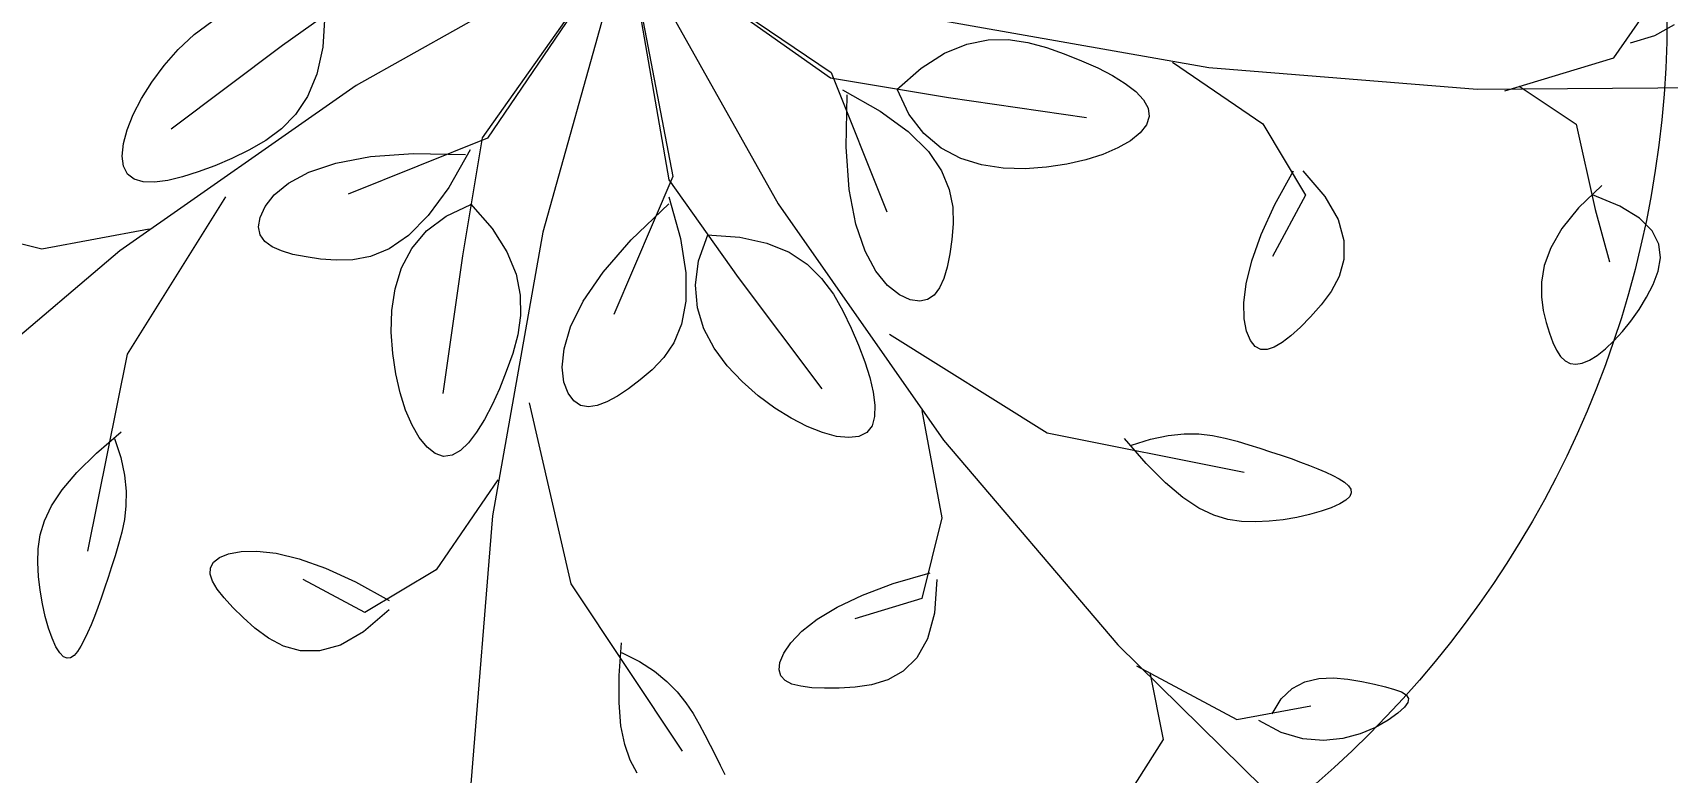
# Model space of a CAD drawing. Header units: centimetres. Extents: x -26724 to 60145, y -23645 to 6771.
# Drawn here: x -19243.65 to -19194.91, y 5664.13 to 5686.2 of the extents above; entities that cross this region are included whole.
import ezdxf

# ---------------------------------------------------------------- set-up
doc = ezdxf.new("R2010")
doc.units = ezdxf.units.CM
doc.linetypes.add('AUSGEZOGEN', pattern=[0])
doc.linetypes.add('PUNKT2_S9', pattern=[0.35, 0.15, -0.1, 0, -0.1])
for name, color, linetype, lineweight in [('4.KOTE', 88, 'Continuous', 15), ('Moebel', 252, 'PUNKT2_S9', 13), ('namjestaj', 150, 'Continuous', 5)]:
    doc.layers.add(name, color=color, linetype=linetype, lineweight=lineweight)
doc.styles.get("Standard").update_dxf_attribs({"font": 'calibri.ttf'})
doc.dimstyles.new('ja 1 50', dxfattribs={"dimtxt": 10, "dimasz": 5, "dimexe": 5, "dimexo": 5, "dimgap": 1, "dimtad": 1, "dimdec": 0, "dimtxsty": 'Standard', "dimblk": 'ARCHTICK', "dimcen": 2.5, "dimclrd": 256, "dimclrt": 7, "dimadec": 0, "dimazin": 0, "dimtfac": 1, "dimtdec": 0, "dimtix": 1, "dimtmove": 1, "dimatfit": 3, "dimldrblk": 'ARCHTICK', "dimfxl": 10, "dimfxlon": 1, "dimlwd": 0, "dimlwe": 9, "dimarcsym": 0})

# ---------------------------------------------------------------- blocks, each defined once
blk = doc.blocks.new('ggggt')
at = {"layer": 'Moebel', "color": 91, "linetype": 'AUSGEZOGEN', "lineweight": 18, "transparency": 33554687}
for p, q in [((1567, 1992.575, 13.5), (1558.945, 1988.047, 13.5)), ((1567, 1992.575, 13.5), (1562.7, 1986.49, 13.5)), ((1567, 1992.575, 13.5), (1562.861, 1986.473, 13.5)), ((1567, 1992.575, 13.5), (1564.507, 1983.677, 13.5)), ((1567, 1992.575, 13.5), (1568.262, 1985.231, 13.5)), ((1567, 1992.575, 13.5), (1573.085, 1988.274, 13.5)), ((1567, 1992.575, 13.5), (1568.387, 1985.333, 13.5)), ((1567, 1992.575, 13.5), (1573.102, 1988.435, 13.5)), ((1567, 1992.575, 13.5), (1571.528, 1984.52, 13.5)), ((1559.657, 1991.313, 13.5), (1556.75, 1989.237, 13.5)), ((1596.445, 1988.875, 13.5), (1597.716, 1990.713, 13.5)), ((1554.112, 1989.573, 13.5), (1554.637, 1989.96, 13.5)), ((1558.015, 1990.162, 13.5), (1557.953, 1989.19, 13.5)), ((1575.898, 1990.081, 13.5), (1584.368, 1988.582, 13.5)), ((1553.638, 1989.126, 13.5), (1554.112, 1989.573, 13.5)), ((1577.151, 1989.286, 13.5), (1577.784, 1989.412, 13.5)), ((1577.784, 1989.412, 13.5), (1578.388, 1989.42, 13.5)), ((1578.388, 1989.42, 13.5), (1578.967, 1989.335, 13.5)), ((1597.653, 1989.53, 13.5), (1596.929, 1989.31, 13.5)), ((1598.245, 1989.855, 13.5), (1597.653, 1989.53, 13.5)), ((1553.218, 1988.645, 13.5), (1553.638, 1989.126, 13.5)), ((1556.75, 1989.237, 13.5), (1553.427, 1986.747, 13.5)), ((1557.953, 1989.19, 13.5), (1557.775, 1988.384, 13.5)), ((1575.791, 1988.57, 13.5), (1576.487, 1989.014, 13.5)), ((1576.487, 1989.014, 13.5), (1577.151, 1989.286, 13.5)), ((1578.967, 1989.335, 13.5), (1579.523, 1989.185, 13.5)), ((1579.523, 1989.185, 13.5), (1580.057, 1988.995, 13.5)), ((1580.057, 1988.995, 13.5), (1580.571, 1988.789, 13.5)), ((1552.853, 1988.152, 13.5), (1553.218, 1988.645, 13.5)), ((1573.102, 1988.435, 13.5), (1574.768, 1984.278, 13.5)), ((1575.06, 1987.927, 13.5), (1575.791, 1988.57, 13.5)), ((1580.571, 1988.789, 13.5), (1581.053, 1988.572, 13.5)), ((1581.053, 1988.572, 13.5), (1581.491, 1988.345, 13.5)), ((1583.288, 1988.745, 13.5), (1585.977, 1986.903, 13.5)), ((1584.368, 1988.582, 13.5), (1592.364, 1987.935, 13.5)), ((1593.192, 1987.887, 13.5), (1596.445, 1988.875, 13.5)), ((1558.945, 1988.047, 13.5), (1551.896, 1983.117, 13.5)), ((1552.546, 1987.66, 13.5), (1552.853, 1988.152, 13.5)), ((1557.775, 1988.384, 13.5), (1557.498, 1987.723, 13.5)), ((1573.085, 1988.274, 13.5), (1576.609, 1987.686, 13.5)), ((1581.491, 1988.345, 13.5), (1581.873, 1988.111, 13.5)), ((1581.873, 1988.111, 13.5), (1582.187, 1987.87, 13.5)), ((1592.364, 1987.935, 13.5), (1599.839, 1988, 13.5)), ((1593.616, 1988.028, 13.5), (1595.315, 1986.895, 13.5)), ((1552.3, 1987.182, 13.5), (1552.546, 1987.66, 13.5)), ((1557.498, 1987.723, 13.5), (1557.14, 1987.186, 13.5)), ((1573.445, 1987.916, 13.5), (1574.566, 1987.285, 13.5)), ((1573.554, 1986.222, 13.5), (1573.587, 1987.774, 13.5)), ((1575.423, 1987.198, 13.5), (1575.075, 1987.942, 13.5)), ((1576.609, 1987.686, 13.5), (1580.719, 1987.098, 13.5)), ((1582.187, 1987.87, 13.5), (1582.419, 1987.625, 13.5)), ((1582.419, 1987.625, 13.5), (1582.557, 1987.376, 13.5)), ((1552.119, 1986.729, 13.5), (1552.3, 1987.182, 13.5)), ((1557.14, 1987.186, 13.5), (1556.717, 1986.753, 13.5)), ((1574.566, 1987.285, 13.5), (1575.407, 1986.671, 13.5)), ((1575.867, 1986.616, 13.5), (1575.423, 1987.198, 13.5)), ((1582.59, 1987.126, 13.5), (1582.507, 1986.877, 13.5)), ((1582.557, 1987.376, 13.5), (1582.59, 1987.126, 13.5)), ((1552.008, 1986.313, 13.5), (1552.119, 1986.729, 13.5)), ((1556.717, 1986.753, 13.5), (1556.248, 1986.403, 13.5)), ((1562.7, 1986.49, 13.5), (1562.112, 1982.966, 13.5)), ((1575.407, 1986.671, 13.5), (1576.005, 1986.075, 13.5)), ((1576.388, 1986.181, 13.5), (1575.867, 1986.616, 13.5)), ((1582.317, 1986.633, 13.5), (1582.03, 1986.401, 13.5)), ((1582.507, 1986.877, 13.5), (1582.317, 1986.633, 13.5)), ((1585.977, 1986.903, 13.5), (1587.252, 1984.78, 13.5)), ((1595.315, 1986.895, 13.5), (1595.883, 1984.348, 13.5)), ((1551.969, 1985.945, 13.5), (1552.008, 1986.313, 13.5)), ((1555.749, 1986.117, 13.5), (1555.237, 1985.873, 13.5)), ((1556.248, 1986.403, 13.5), (1555.749, 1986.117, 13.5)), ((1562.861, 1986.473, 13.5), (1558.704, 1984.808, 13.5)), ((1559.369, 1985.927, 13.5), (1560.647, 1986.021, 13.5)), ((1560.647, 1986.021, 13.5), (1562.2, 1985.988, 13.5)), ((1562.342, 1986.13, 13.5), (1561.711, 1985.009, 13.5)), ((1573.648, 1984.943, 13.5), (1573.554, 1986.222, 13.5)), ((1576.005, 1986.075, 13.5), (1576.4, 1985.499, 13.5)), ((1576.969, 1985.875, 13.5), (1576.388, 1986.181, 13.5)), ((1581.209, 1985.993, 13.5), (1580.697, 1985.829, 13.5)), ((1581.657, 1986.186, 13.5), (1581.209, 1985.993, 13.5)), ((1582.03, 1986.401, 13.5), (1581.657, 1986.186, 13.5)), ((1552.007, 1985.639, 13.5), (1551.969, 1985.945, 13.5)), ((1552.125, 1985.404, 13.5), (1552.007, 1985.639, 13.5)), ((1554.728, 1985.656, 13.5), (1554.234, 1985.468, 13.5)), ((1555.237, 1985.873, 13.5), (1554.728, 1985.656, 13.5)), ((1557.535, 1985.458, 13.5), (1558.34, 1985.731, 13.5)), ((1558.34, 1985.731, 13.5), (1559.369, 1985.927, 13.5)), ((1577.591, 1985.681, 13.5), (1576.969, 1985.875, 13.5)), ((1578.237, 1985.583, 13.5), (1577.591, 1985.681, 13.5)), ((1578.887, 1985.564, 13.5), (1578.237, 1985.583, 13.5)), ((1579.524, 1985.608, 13.5), (1578.887, 1985.564, 13.5)), ((1580.132, 1985.698, 13.5), (1579.524, 1985.608, 13.5)), ((1580.697, 1985.829, 13.5), (1580.132, 1985.698, 13.5)), ((1552.324, 1985.25, 13.5), (1552.125, 1985.404, 13.5)), ((1552.598, 1985.172, 13.5), (1552.324, 1985.25, 13.5)), ((1552.936, 1985.163, 13.5), (1552.598, 1985.172, 13.5)), ((1553.327, 1985.214, 13.5), (1552.936, 1985.163, 13.5)), ((1553.763, 1985.319, 13.5), (1553.327, 1985.214, 13.5)), ((1554.234, 1985.468, 13.5), (1553.763, 1985.319, 13.5)), ((1556.504, 1984.785, 13.5), (1556.932, 1985.135, 13.5)), ((1556.932, 1985.135, 13.5), (1557.535, 1985.458, 13.5)), ((1568.387, 1985.333, 13.5), (1566.626, 1981.216, 13.5)), ((1568.262, 1985.231, 13.5), (1570.338, 1982.324, 13.5)), ((1576.4, 1985.499, 13.5), (1576.629, 1984.947, 13.5)), ((1586.331, 1984.495, 13.5), (1586.887, 1985.499, 13.5)), ((1587.17, 1985.499, 13.5), (1587.824, 1984.738, 13.5)), ((1596.083, 1985.067, 13.5), (1595.393, 1984.401, 13.5)), ((1555.053, 1984.728, 13.5), (1552.112, 1980.03, 13.5)), ((1556.228, 1984.435, 13.5), (1556.504, 1984.785, 13.5)), ((1561.711, 1985.009, 13.5), (1561.096, 1984.168, 13.5)), ((1568.263, 1984.723, 13.5), (1568.61, 1983.485, 13.5)), ((1573.844, 1983.914, 13.5), (1573.648, 1984.943, 13.5)), ((1576.629, 1984.947, 13.5), (1576.731, 1984.421, 13.5)), ((1587.252, 1984.78, 13.5), (1586.264, 1982.942, 13.5)), ((1587.824, 1984.738, 13.5), (1588.219, 1984.047, 13.5)), ((1596.625, 1984.45, 13.5), (1595.801, 1984.784, 13.5)), ((1556.036, 1983.828, 13.5), (1556.08, 1984.109, 13.5)), ((1556.08, 1984.109, 13.5), (1556.228, 1984.435, 13.5)), ((1561.096, 1984.168, 13.5), (1560.5, 1983.57, 13.5)), ((1561.042, 1983.708, 13.5), (1561.624, 1984.152, 13.5)), ((1561.624, 1984.152, 13.5), (1562.368, 1984.5, 13.5)), ((1562.353, 1984.515, 13.5), (1562.996, 1983.784, 13.5)), ((1567.142, 1983.448, 13.5), (1568.263, 1984.523, 13.5)), ((1571.528, 1984.52, 13.5), (1576.458, 1977.47, 13.5)), ((1576.731, 1984.421, 13.5), (1576.742, 1983.924, 13.5)), ((1585.924, 1983.601, 13.5), (1586.331, 1984.495, 13.5)), ((1588.219, 1984.047, 13.5), (1588.396, 1983.422, 13.5)), ((1595.393, 1984.401, 13.5), (1594.895, 1983.78, 13.5)), ((1595.883, 1984.348, 13.5), (1596.308, 1982.791, 13.5)), ((1597.209, 1984.089, 13.5), (1596.625, 1984.45, 13.5)), ((1597.584, 1983.708, 13.5), (1597.209, 1984.089, 13.5)), ((1549.572, 1983.166, 13.5), (1547.169, 1983.766, 13.5)), ((1552.775, 1983.766, 13.5), (1549.572, 1983.166, 13.5)), ((1556.087, 1983.592, 13.5), (1556.036, 1983.828, 13.5)), ((1556.224, 1983.397, 13.5), (1556.087, 1983.592, 13.5)), ((1560.5, 1983.57, 13.5), (1559.925, 1983.175, 13.5)), ((1560.606, 1983.187, 13.5), (1561.042, 1983.708, 13.5)), ((1562.996, 1983.784, 13.5), (1563.44, 1983.088, 13.5)), ((1564.507, 1983.677, 13.5), (1563.007, 1975.207, 13.5)), ((1569.154, 1982.817, 13.5), (1569.434, 1983.59, 13.5)), ((1569.413, 1983.59, 13.5), (1570.385, 1983.527, 13.5)), ((1574.117, 1983.109, 13.5), (1573.844, 1983.914, 13.5)), ((1576.742, 1983.924, 13.5), (1576.703, 1983.456, 13.5)), ((1585.647, 1982.815, 13.5), (1585.924, 1983.601, 13.5)), ((1594.895, 1983.78, 13.5), (1594.561, 1983.205, 13.5)), ((1597.781, 1983.313, 13.5), (1597.584, 1983.708, 13.5)), ((1551.896, 1983.117, 13.5), (1545.785, 1977.92, 13.5)), ((1556.437, 1983.238, 13.5), (1556.224, 1983.397, 13.5)), ((1556.718, 1983.111, 13.5), (1556.437, 1983.238, 13.5)), ((1557.058, 1983.01, 13.5), (1556.718, 1983.111, 13.5)), ((1559.925, 1983.175, 13.5), (1559.373, 1982.946, 13.5)), ((1560.3, 1982.606, 13.5), (1560.606, 1983.187, 13.5)), ((1563.44, 1983.088, 13.5), (1563.712, 1982.424, 13.5)), ((1566.305, 1982.478, 13.5), (1567.142, 1983.448, 13.5)), ((1568.61, 1983.485, 13.5), (1568.77, 1982.456, 13.5)), ((1570.385, 1983.527, 13.5), (1571.191, 1983.349, 13.5)), ((1571.191, 1983.349, 13.5), (1571.852, 1983.072, 13.5)), ((1571.852, 1983.072, 13.5), (1572.389, 1982.714, 13.5)), ((1574.44, 1982.506, 13.5), (1574.117, 1983.109, 13.5)), ((1576.703, 1983.456, 13.5), (1576.643, 1983.024, 13.5)), ((1588.396, 1983.422, 13.5), (1588.394, 1982.858, 13.5)), ((1594.561, 1983.205, 13.5), (1594.366, 1982.674, 13.5)), ((1597.832, 1982.912, 13.5), (1597.781, 1983.313, 13.5)), ((1557.449, 1982.932, 13.5), (1557.058, 1983.01, 13.5)), ((1557.882, 1982.872, 13.5), (1557.449, 1982.932, 13.5)), ((1558.349, 1982.833, 13.5), (1557.882, 1982.872, 13.5)), ((1558.847, 1982.844, 13.5), (1558.349, 1982.833, 13.5)), ((1559.373, 1982.946, 13.5), (1558.847, 1982.844, 13.5)), ((1560.107, 1981.984, 13.5), (1560.3, 1982.606, 13.5)), ((1562.112, 1982.966, 13.5), (1561.524, 1978.856, 13.5)), ((1569.057, 1982.092, 13.5), (1569.154, 1982.817, 13.5)), ((1572.389, 1982.714, 13.5), (1572.822, 1982.292, 13.5)), ((1576.565, 1982.633, 13.5), (1576.464, 1982.292, 13.5)), ((1576.643, 1983.024, 13.5), (1576.565, 1982.633, 13.5)), ((1585.483, 1982.136, 13.5), (1585.647, 1982.815, 13.5)), ((1588.394, 1982.858, 13.5), (1588.253, 1982.353, 13.5)), ((1594.366, 1982.674, 13.5), (1594.281, 1982.186, 13.5)), ((1597.767, 1982.509, 13.5), (1597.832, 1982.912, 13.5)), ((1563.712, 1982.424, 13.5), (1563.838, 1981.791, 13.5)), ((1565.715, 1981.611, 13.5), (1566.305, 1982.478, 13.5)), ((1568.77, 1982.456, 13.5), (1568.772, 1981.611, 13.5)), ((1570.338, 1982.324, 13.5), (1572.828, 1979.001, 13.5)), ((1572.822, 1982.292, 13.5), (1573.172, 1981.822, 13.5)), ((1574.79, 1982.078, 13.5), (1574.44, 1982.506, 13.5)), ((1576.464, 1982.292, 13.5), (1576.337, 1982.011, 13.5)), ((1585.414, 1981.561, 13.5), (1585.483, 1982.136, 13.5)), ((1588.253, 1982.353, 13.5), (1588.014, 1981.902, 13.5)), ((1594.281, 1982.186, 13.5), (1594.281, 1981.741, 13.5)), ((1597.418, 1981.729, 13.5), (1597.619, 1982.113, 13.5)), ((1597.619, 1982.113, 13.5), (1597.767, 1982.509, 13.5)), ((1560.009, 1981.338, 13.5), (1560.107, 1981.984, 13.5)), ((1563.838, 1981.791, 13.5), (1563.846, 1981.187, 13.5)), ((1565.339, 1980.85, 13.5), (1565.715, 1981.611, 13.5)), ((1568.772, 1981.611, 13.5), (1568.644, 1980.925, 13.5)), ((1569.117, 1981.415, 13.5), (1569.057, 1982.092, 13.5)), ((1573.172, 1981.822, 13.5), (1573.458, 1981.323, 13.5)), ((1575.14, 1981.802, 13.5), (1574.79, 1982.078, 13.5)), ((1575.466, 1981.654, 13.5), (1575.14, 1981.802, 13.5)), ((1575.747, 1981.611, 13.5), (1575.466, 1981.654, 13.5)), ((1575.983, 1981.662, 13.5), (1575.747, 1981.611, 13.5)), ((1576.178, 1981.798, 13.5), (1575.983, 1981.662, 13.5)), ((1576.337, 1982.011, 13.5), (1576.178, 1981.798, 13.5)), ((1588.014, 1981.902, 13.5), (1587.715, 1981.502, 13.5)), ((1594.281, 1981.741, 13.5), (1594.338, 1981.338, 13.5)), ((1597.193, 1981.364, 13.5), (1597.418, 1981.729, 13.5)), ((1559.99, 1980.688, 13.5), (1560.009, 1981.338, 13.5)), ((1563.846, 1981.187, 13.5), (1563.761, 1980.608, 13.5)), ((1569.312, 1980.788, 13.5), (1569.117, 1981.415, 13.5)), ((1573.458, 1981.323, 13.5), (1573.702, 1980.811, 13.5)), ((1585.424, 1981.089, 13.5), (1585.414, 1981.561, 13.5)), ((1587.398, 1981.148, 13.5), (1587.095, 1980.84, 13.5)), ((1587.715, 1981.502, 13.5), (1587.398, 1981.148, 13.5)), ((1594.338, 1981.338, 13.5), (1594.425, 1980.977, 13.5)), ((1596.951, 1981.022, 13.5), (1597.193, 1981.364, 13.5)), ((1560.034, 1980.051, 13.5), (1559.99, 1980.688, 13.5)), ((1565.142, 1980.194, 13.5), (1565.339, 1980.85, 13.5)), ((1568.644, 1980.925, 13.5), (1568.416, 1980.373, 13.5)), ((1569.615, 1980.211, 13.5), (1569.312, 1980.788, 13.5)), ((1573.702, 1980.811, 13.5), (1573.919, 1980.302, 13.5)), ((1585.494, 1980.716, 13.5), (1585.424, 1981.089, 13.5)), ((1585.606, 1980.443, 13.5), (1585.494, 1980.716, 13.5)), ((1587.095, 1980.84, 13.5), (1586.813, 1980.581, 13.5)), ((1594.425, 1980.977, 13.5), (1594.52, 1980.658, 13.5)), ((1594.52, 1980.658, 13.5), (1594.621, 1980.381, 13.5)), ((1596.445, 1980.432, 13.5), (1596.7, 1980.71, 13.5)), ((1596.7, 1980.71, 13.5), (1596.951, 1981.022, 13.5)), ((1563.761, 1980.608, 13.5), (1563.611, 1980.052, 13.5)), ((1565.086, 1979.644, 13.5), (1565.142, 1980.194, 13.5)), ((1568.416, 1980.373, 13.5), (1568.115, 1979.929, 13.5)), ((1570.002, 1979.686, 13.5), (1569.615, 1980.211, 13.5)), ((1573.919, 1980.302, 13.5), (1574.107, 1979.808, 13.5)), ((1574.847, 1980.627, 13.5), (1579.545, 1977.686, 13.5)), ((1585.747, 1980.264, 13.5), (1585.606, 1980.443, 13.5)), ((1585.913, 1980.175, 13.5), (1585.747, 1980.264, 13.5)), ((1586.103, 1980.169, 13.5), (1585.913, 1980.175, 13.5)), ((1586.317, 1980.239, 13.5), (1586.103, 1980.169, 13.5)), ((1586.554, 1980.378, 13.5), (1586.317, 1980.239, 13.5)), ((1586.813, 1980.581, 13.5), (1586.554, 1980.378, 13.5)), ((1594.621, 1980.381, 13.5), (1594.731, 1980.15, 13.5)), ((1594.731, 1980.15, 13.5), (1594.851, 1979.967, 13.5)), ((1595.946, 1979.998, 13.5), (1596.192, 1980.193, 13.5)), ((1596.192, 1980.193, 13.5), (1596.445, 1980.432, 13.5)), ((1552.112, 1980.03, 13.5), (1550.936, 1974.158, 13.5)), ((1560.124, 1979.443, 13.5), (1560.034, 1980.051, 13.5)), ((1563.611, 1980.052, 13.5), (1563.421, 1979.518, 13.5)), ((1568.115, 1979.929, 13.5), (1567.772, 1979.569, 13.5)), ((1570.449, 1979.213, 13.5), (1570.002, 1979.686, 13.5)), ((1574.107, 1979.808, 13.5), (1574.256, 1979.338, 13.5)), ((1594.851, 1979.967, 13.5), (1594.986, 1979.835, 13.5)), ((1594.986, 1979.835, 13.5), (1595.137, 1979.755, 13.5)), ((1595.137, 1979.755, 13.5), (1595.307, 1979.73, 13.5)), ((1595.307, 1979.73, 13.5), (1595.498, 1979.762, 13.5)), ((1595.498, 1979.762, 13.5), (1595.713, 1979.853, 13.5)), ((1595.713, 1979.853, 13.5), (1595.946, 1979.998, 13.5)), ((1560.254, 1978.878, 13.5), (1560.124, 1979.443, 13.5)), ((1563.421, 1979.518, 13.5), (1563.215, 1979.004, 13.5)), ((1565.139, 1979.202, 13.5), (1565.086, 1979.644, 13.5)), ((1565.265, 1978.866, 13.5), (1565.139, 1979.202, 13.5)), ((1567.413, 1979.267, 13.5), (1567.065, 1979.003, 13.5)), ((1567.772, 1979.569, 13.5), (1567.413, 1979.267, 13.5)), ((1570.93, 1978.793, 13.5), (1570.449, 1979.213, 13.5)), ((1574.256, 1979.338, 13.5), (1574.361, 1978.902, 13.5)), ((1560.419, 1978.366, 13.5), (1560.254, 1978.878, 13.5)), ((1563.215, 1979.004, 13.5), (1562.998, 1978.522, 13.5)), ((1565.433, 1978.637, 13.5), (1565.265, 1978.866, 13.5)), ((1566.733, 1978.782, 13.5), (1566.422, 1978.612, 13.5)), ((1567.065, 1979.003, 13.5), (1566.733, 1978.782, 13.5)), ((1571.423, 1978.427, 13.5), (1570.93, 1978.793, 13.5)), ((1574.361, 1978.902, 13.5), (1574.412, 1978.51, 13.5)), ((1560.611, 1977.918, 13.5), (1560.419, 1978.366, 13.5)), ((1562.998, 1978.522, 13.5), (1562.771, 1978.084, 13.5)), ((1564.101, 1978.578, 13.5), (1565.343, 1973.177, 13.5)), ((1565.635, 1978.506, 13.5), (1565.433, 1978.637, 13.5)), ((1565.87, 1978.465, 13.5), (1565.635, 1978.506, 13.5)), ((1566.133, 1978.503, 13.5), (1565.87, 1978.465, 13.5)), ((1566.422, 1978.612, 13.5), (1566.133, 1978.503, 13.5)), ((1571.915, 1978.12, 13.5), (1571.423, 1978.427, 13.5)), ((1574.412, 1978.51, 13.5), (1574.403, 1978.172, 13.5)), ((1575.809, 1978.35, 13.5), (1576.409, 1975.146, 13.5)), ((1551.2, 1977.079, 13.5), (1551.94, 1977.718, 13.5)), ((1560.827, 1977.545, 13.5), (1560.611, 1977.918, 13.5)), ((1562.771, 1978.084, 13.5), (1562.537, 1977.702, 13.5)), ((1572.393, 1977.874, 13.5), (1571.915, 1978.12, 13.5)), ((1572.846, 1977.693, 13.5), (1572.393, 1977.874, 13.5)), ((1574.325, 1977.899, 13.5), (1574.171, 1977.699, 13.5)), ((1574.403, 1978.172, 13.5), (1574.325, 1977.899, 13.5)), ((1551.74, 1977.519, 13.5), (1551.925, 1976.946, 13.5)), ((1561.059, 1977.258, 13.5), (1560.827, 1977.545, 13.5)), ((1561.303, 1977.068, 13.5), (1561.059, 1977.258, 13.5)), ((1562.296, 1977.388, 13.5), (1562.051, 1977.156, 13.5)), ((1562.537, 1977.702, 13.5), (1562.296, 1977.388, 13.5)), ((1573.262, 1977.582, 13.5), (1572.846, 1977.693, 13.5)), ((1573.63, 1977.543, 13.5), (1573.262, 1977.582, 13.5)), ((1573.936, 1977.581, 13.5), (1573.63, 1977.543, 13.5)), ((1574.171, 1977.699, 13.5), (1573.936, 1977.581, 13.5)), ((1576.458, 1977.47, 13.5), (1581.655, 1971.359, 13.5)), ((1579.545, 1977.686, 13.5), (1585.417, 1976.51, 13.5)), ((1582.496, 1976.774, 13.5), (1581.857, 1977.514, 13.5)), ((1582.057, 1977.314, 13.5), (1582.629, 1977.499, 13.5)), ((1582.629, 1977.499, 13.5), (1583.151, 1977.61, 13.5)), ((1583.151, 1977.61, 13.5), (1583.629, 1977.658, 13.5)), ((1583.629, 1977.658, 13.5), (1584.068, 1977.654, 13.5)), ((1584.068, 1977.654, 13.5), (1584.474, 1977.609, 13.5)), ((1584.474, 1977.609, 13.5), (1584.854, 1977.532, 13.5)), ((1584.854, 1977.532, 13.5), (1585.212, 1977.436, 13.5)), ((1585.212, 1977.436, 13.5), (1585.555, 1977.331, 13.5)), ((1585.555, 1977.331, 13.5), (1585.887, 1977.225, 13.5)), ((1585.887, 1977.225, 13.5), (1586.209, 1977.121, 13.5)), ((1550.62, 1976.505, 13.5), (1551.2, 1977.079, 13.5)), ((1551.925, 1976.946, 13.5), (1552.036, 1976.424, 13.5)), ((1561.552, 1976.985, 13.5), (1561.303, 1977.068, 13.5)), ((1561.802, 1977.018, 13.5), (1561.552, 1976.985, 13.5)), ((1562.051, 1977.156, 13.5), (1561.802, 1977.018, 13.5)), ((1583.07, 1976.194, 13.5), (1582.496, 1976.774, 13.5)), ((1586.209, 1977.121, 13.5), (1586.519, 1977.018, 13.5)), ((1586.519, 1977.018, 13.5), (1586.817, 1976.916, 13.5)), ((1586.817, 1976.916, 13.5), (1587.1, 1976.814, 13.5)), ((1587.1, 1976.814, 13.5), (1587.368, 1976.714, 13.5)), ((1550.181, 1975.984, 13.5), (1550.62, 1976.505, 13.5)), ((1552.036, 1976.424, 13.5), (1552.084, 1975.946, 13.5)), ((1563.17, 1976.287, 13.5), (1561.329, 1973.598, 13.5)), ((1587.368, 1976.714, 13.5), (1587.62, 1976.613, 13.5)), ((1587.62, 1976.613, 13.5), (1587.854, 1976.513, 13.5)), ((1587.854, 1976.513, 13.5), (1588.068, 1976.413, 13.5)), ((1588.068, 1976.413, 13.5), (1588.257, 1976.312, 13.5)), ((1588.257, 1976.312, 13.5), (1588.412, 1976.211, 13.5)), ((1549.865, 1975.507, 13.5), (1550.181, 1975.984, 13.5)), ((1552.084, 1975.946, 13.5), (1552.08, 1975.507, 13.5)), ((1583.591, 1975.755, 13.5), (1583.07, 1976.194, 13.5)), ((1588.412, 1976.211, 13.5), (1588.528, 1976.109, 13.5)), ((1588.567, 1975.79, 13.5), (1588.453, 1975.679, 13.5)), ((1588.528, 1976.109, 13.5), (1588.598, 1976.004, 13.5)), ((1588.613, 1975.898, 13.5), (1588.567, 1975.79, 13.5)), ((1588.598, 1976.004, 13.5), (1588.613, 1975.898, 13.5)), ((1549.652, 1975.062, 13.5), (1549.865, 1975.507, 13.5)), ((1552.08, 1975.507, 13.5), (1552.034, 1975.101, 13.5)), ((1584.068, 1975.439, 13.5), (1583.591, 1975.755, 13.5)), ((1584.513, 1975.227, 13.5), (1584.068, 1975.439, 13.5)), ((1587.714, 1975.345, 13.5), (1587.366, 1975.247, 13.5)), ((1588.018, 1975.453, 13.5), (1587.714, 1975.345, 13.5)), ((1588.268, 1975.565, 13.5), (1588.018, 1975.453, 13.5)), ((1588.453, 1975.679, 13.5), (1588.268, 1975.565, 13.5)), ((1549.526, 1974.64, 13.5), (1549.652, 1975.062, 13.5)), ((1552.034, 1975.101, 13.5), (1551.958, 1974.721, 13.5)), ((1563.007, 1975.207, 13.5), (1562.361, 1967.211, 13.5)), ((1576.409, 1975.146, 13.5), (1575.809, 1972.743, 13.5)), ((1584.935, 1975.1, 13.5), (1584.513, 1975.227, 13.5)), ((1585.345, 1975.04, 13.5), (1584.935, 1975.1, 13.5)), ((1585.755, 1975.028, 13.5), (1585.345, 1975.04, 13.5)), ((1586.17, 1975.048, 13.5), (1585.755, 1975.028, 13.5)), ((1586.584, 1975.094, 13.5), (1586.17, 1975.048, 13.5)), ((1586.986, 1975.162, 13.5), (1586.584, 1975.094, 13.5)), ((1587.366, 1975.247, 13.5), (1586.986, 1975.162, 13.5)), ((1549.466, 1974.23, 13.5), (1549.526, 1974.64, 13.5)), ((1551.862, 1974.363, 13.5), (1551.757, 1974.02, 13.5)), ((1551.958, 1974.721, 13.5), (1551.862, 1974.363, 13.5)), ((1549.454, 1973.82, 13.5), (1549.466, 1974.23, 13.5)), ((1549.474, 1973.405, 13.5), (1549.454, 1973.82, 13.5)), ((1551.757, 1974.02, 13.5), (1551.651, 1973.688, 13.5)), ((1554.601, 1973.662, 13.5), (1554.69, 1973.828, 13.5)), ((1554.69, 1973.828, 13.5), (1554.868, 1973.969, 13.5)), ((1554.868, 1973.969, 13.5), (1555.142, 1974.081, 13.5)), ((1555.142, 1974.081, 13.5), (1555.515, 1974.151, 13.5)), ((1555.515, 1974.151, 13.5), (1555.987, 1974.161, 13.5)), ((1555.987, 1974.161, 13.5), (1556.562, 1974.092, 13.5)), ((1556.562, 1974.092, 13.5), (1557.241, 1973.928, 13.5)), ((1557.241, 1973.928, 13.5), (1558.026, 1973.651, 13.5)), ((1549.52, 1972.991, 13.5), (1549.474, 1973.405, 13.5)), ((1551.547, 1973.366, 13.5), (1551.444, 1973.056, 13.5)), ((1551.651, 1973.688, 13.5), (1551.547, 1973.366, 13.5)), ((1554.594, 1973.472, 13.5), (1554.601, 1973.662, 13.5)), ((1554.664, 1973.258, 13.5), (1554.594, 1973.472, 13.5)), ((1558.026, 1973.651, 13.5), (1558.92, 1973.244, 13.5)), ((1561.329, 1973.598, 13.5), (1559.206, 1972.323, 13.5)), ((1574.956, 1973.192, 13.5), (1576.059, 1973.509, 13.5)), ((1549.588, 1972.589, 13.5), (1549.52, 1972.991, 13.5)), ((1551.444, 1973.056, 13.5), (1551.342, 1972.758, 13.5)), ((1554.804, 1973.021, 13.5), (1554.664, 1973.258, 13.5)), ((1555.007, 1972.762, 13.5), (1554.804, 1973.021, 13.5)), ((1559.206, 1972.323, 13.5), (1557.367, 1973.312, 13.5)), ((1558.92, 1973.244, 13.5), (1559.925, 1972.688, 13.5)), ((1565.343, 1973.177, 13.5), (1568.663, 1968.193, 13.5)), ((1573.284, 1972.489, 13.5), (1574.036, 1972.848, 13.5)), ((1574.036, 1972.848, 13.5), (1574.956, 1973.192, 13.5)), ((1576.259, 1973.309, 13.5), (1576.184, 1972.309, 13.5)), ((1549.673, 1972.209, 13.5), (1549.588, 1972.589, 13.5)), ((1551.24, 1972.475, 13.5), (1551.14, 1972.207, 13.5)), ((1551.342, 1972.758, 13.5), (1551.24, 1972.475, 13.5)), ((1555.266, 1972.48, 13.5), (1555.007, 1972.762, 13.5)), ((1555.574, 1972.177, 13.5), (1555.266, 1972.48, 13.5)), ((1559.925, 1972.405, 13.5), (1559.164, 1971.751, 13.5)), ((1572.688, 1972.124, 13.5), (1573.284, 1972.489, 13.5)), ((1575.809, 1972.743, 13.5), (1573.81, 1972.142, 13.5)), ((1549.771, 1971.861, 13.5), (1549.673, 1972.209, 13.5)), ((1549.879, 1971.557, 13.5), (1549.771, 1971.861, 13.5)), ((1551.039, 1971.955, 13.5), (1550.939, 1971.721, 13.5)), ((1551.14, 1972.207, 13.5), (1551.039, 1971.955, 13.5)), ((1555.928, 1971.86, 13.5), (1555.574, 1972.177, 13.5)), ((1556.328, 1971.561, 13.5), (1555.928, 1971.86, 13.5)), ((1572.233, 1971.766, 13.5), (1572.688, 1972.124, 13.5)), ((1576.184, 1972.309, 13.5), (1575.975, 1971.541, 13.5)), ((1549.991, 1971.307, 13.5), (1549.879, 1971.557, 13.5)), ((1550.839, 1971.507, 13.5), (1550.738, 1971.318, 13.5)), ((1550.939, 1971.721, 13.5), (1550.839, 1971.507, 13.5)), ((1556.779, 1971.322, 13.5), (1556.328, 1971.561, 13.5)), ((1559.164, 1971.751, 13.5), (1558.473, 1971.356, 13.5)), ((1566.785, 1970.446, 13.5), (1566.856, 1971.421, 13.5)), ((1571.692, 1971.113, 13.5), (1571.906, 1971.426, 13.5)), ((1571.906, 1971.426, 13.5), (1572.233, 1971.766, 13.5)), ((1575.975, 1971.541, 13.5), (1575.658, 1970.974, 13.5)), ((1550.105, 1971.122, 13.5), (1549.991, 1971.307, 13.5)), ((1550.216, 1971.008, 13.5), (1550.105, 1971.122, 13.5)), ((1550.324, 1970.962, 13.5), (1550.216, 1971.008, 13.5)), ((1550.43, 1970.978, 13.5), (1550.324, 1970.962, 13.5)), ((1550.534, 1971.047, 13.5), (1550.43, 1970.978, 13.5)), ((1550.637, 1971.163, 13.5), (1550.534, 1971.047, 13.5)), ((1550.738, 1971.318, 13.5), (1550.637, 1971.163, 13.5)), ((1557.284, 1971.181, 13.5), (1556.779, 1971.322, 13.5)), ((1557.848, 1971.179, 13.5), (1557.284, 1971.181, 13.5)), ((1558.473, 1971.356, 13.5), (1557.848, 1971.179, 13.5)), ((1566.856, 1971.138, 13.5), (1567.392, 1970.863, 13.5)), ((1571.578, 1970.839, 13.5), (1571.692, 1971.113, 13.5)), ((1575.658, 1970.974, 13.5), (1575.258, 1970.577, 13.5)), ((1581.655, 1971.359, 13.5), (1586.986, 1966.12, 13.5)), ((1566.781, 1969.629, 13.5), (1566.785, 1970.446, 13.5)), ((1567.392, 1970.863, 13.5), (1567.839, 1970.573, 13.5)), ((1567.839, 1970.573, 13.5), (1568.211, 1970.269, 13.5)), ((1571.552, 1970.613, 13.5), (1571.578, 1970.839, 13.5)), ((1571.606, 1970.433, 13.5), (1571.552, 1970.613, 13.5)), ((1571.736, 1970.294, 13.5), (1571.606, 1970.433, 13.5)), ((1575.258, 1970.577, 13.5), (1574.801, 1970.319, 13.5)), ((1582.206, 1970.74, 13.5), (1585.204, 1969.138, 13.5)), ((1582.606, 1970.54, 13.5), (1583.006, 1968.537, 13.5)), ((1568.211, 1970.269, 13.5), (1568.519, 1969.956, 13.5)), ((1568.519, 1969.956, 13.5), (1568.774, 1969.636, 13.5)), ((1571.936, 1970.193, 13.5), (1571.736, 1970.294, 13.5)), ((1572.203, 1970.124, 13.5), (1571.936, 1970.193, 13.5)), ((1572.529, 1970.084, 13.5), (1572.203, 1970.124, 13.5)), ((1572.911, 1970.068, 13.5), (1572.529, 1970.084, 13.5)), ((1573.344, 1970.072, 13.5), (1572.911, 1970.068, 13.5)), ((1573.818, 1970.097, 13.5), (1573.344, 1970.072, 13.5)), ((1574.313, 1970.169, 13.5), (1573.818, 1970.097, 13.5)), ((1574.801, 1970.319, 13.5), (1574.313, 1970.169, 13.5)), ((1586.519, 1969.754, 13.5), (1586.85, 1970.064, 13.5)), ((1586.85, 1970.064, 13.5), (1587.232, 1970.257, 13.5)), ((1587.232, 1970.257, 13.5), (1587.648, 1970.353, 13.5)), ((1587.648, 1970.353, 13.5), (1588.079, 1970.374, 13.5)), ((1588.079, 1970.374, 13.5), (1588.51, 1970.339, 13.5)), ((1588.51, 1970.339, 13.5), (1588.924, 1970.27, 13.5)), ((1588.924, 1970.27, 13.5), (1589.303, 1970.189, 13.5)), ((1589.303, 1970.189, 13.5), (1589.632, 1970.11, 13.5)), ((1589.632, 1970.11, 13.5), (1589.904, 1970.034, 13.5)), ((1589.904, 1970.034, 13.5), (1590.113, 1969.955, 13.5)), ((1590.113, 1969.955, 13.5), (1590.253, 1969.867, 13.5)), ((1566.839, 1968.95, 13.5), (1566.781, 1969.629, 13.5)), ((1568.774, 1969.636, 13.5), (1568.988, 1969.314, 13.5)), ((1585.204, 1969.138, 13.5), (1587.403, 1969.539, 13.5)), ((1586.255, 1969.304, 13.5), (1586.519, 1969.754, 13.5)), ((1590.198, 1969.498, 13.5), (1590.003, 1969.321, 13.5)), ((1590.301, 1969.644, 13.5), (1590.198, 1969.498, 13.5)), ((1590.253, 1969.867, 13.5), (1590.317, 1969.766, 13.5)), ((1590.317, 1969.766, 13.5), (1590.301, 1969.644, 13.5)), ((1566.952, 1968.389, 13.5), (1566.839, 1968.95, 13.5)), ((1568.988, 1969.314, 13.5), (1569.173, 1968.993, 13.5)), ((1569.173, 1968.993, 13.5), (1569.341, 1968.676, 13.5)), ((1586.523, 1968.747, 13.5), (1585.855, 1969.104, 13.5)), ((1589.712, 1969.114, 13.5), (1589.334, 1968.9, 13.5)), ((1590.003, 1969.321, 13.5), (1589.712, 1969.114, 13.5)), ((1569.341, 1968.676, 13.5), (1569.502, 1968.366, 13.5)), ((1583.006, 1968.537, 13.5), (1581.606, 1966.335, 13.5)), ((1587.17, 1968.558, 13.5), (1586.523, 1968.747, 13.5)), ((1587.786, 1968.508, 13.5), (1587.17, 1968.558, 13.5)), ((1588.36, 1968.568, 13.5), (1587.786, 1968.508, 13.5)), ((1588.879, 1968.708, 13.5), (1588.36, 1968.568, 13.5)), ((1589.334, 1968.9, 13.5), (1588.879, 1968.708, 13.5)), ((1567.116, 1967.925, 13.5), (1566.952, 1968.389, 13.5)), ((1569.502, 1968.366, 13.5), (1569.656, 1968.065, 13.5)), ((1569.656, 1968.065, 13.5), (1569.802, 1967.772, 13.5)), ((1567.325, 1967.536, 13.5), (1567.116, 1967.925, 13.5)), ((1569.802, 1967.772, 13.5), (1569.94, 1967.49, 13.5))]:
    blk.add_line(p, q, dxfattribs=at)
blk.add_circle((1567.746, 1990.122, 13.5), 30.281, dxfattribs=at)
blk = doc.blocks.new('_ArchTick')
at = {"color": 0, "linetype": 'ByBlock', "const_width": 0.15}
blk.add_lwpolyline([(-0.5, -0.5), (0.5, 0.5)], dxfattribs=at)
blk = doc.blocks.new('*D2937')
at = {"layer": '4.KOTE', "color": 0, "lineweight": 9, "transparency": 16777216}
for p, q in [((-19295.073, 5897.752), (-19295.073, 5884.437)), ((-19200.073, 5879.437), (-19200.073, 5894.437))]:
    blk.add_line(p, q, dxfattribs=at)
at = {"layer": '4.KOTE', "lineweight": 0, "transparency": 16777216}
blk.add_line((-19200.073, 5889.437), (-19295.073, 5889.437), dxfattribs=at)
at = {"layer": 'Defpoints', "color": 0, "lineweight": 50, "transparency": 16777216}
for p in [(-19295.073, 5910.464, 13.5), (-19295.073, 5889.437), (-19200.073, 3696.575, 13.5)]:
    blk.add_point(p, dxfattribs=at)
at = {"layer": '4.KOTE', "lineweight": 0, "transparency": 16777216, "xscale": 5, "yscale": 5, "zscale": 5, "rotation": 180}
blk.add_blockref('_ArchTick', (-19295.073, 5889.437), dxfattribs=at)
at = {"layer": '4.KOTE', "lineweight": 0, "transparency": 16777216, "xscale": 5, "yscale": 5, "zscale": 5}
blk.add_blockref('_ArchTick', (-19200.073, 5889.437), dxfattribs=at)
at = {"layer": '4.KOTE', "color": 7, "transparency": 16777216, "insert": (-19247.573, 5895.56), "char_height": 10, "attachment_point": 5}
blk.add_mtext('95', dxfattribs=at)

msp = doc.modelspace()

# ---------------------------------------------------------------- linework, layer by layer
at = {"layer": 'namjestaj', "transparency": 33554687}
msp.add_circle((-19225.064, 5686.697, 13.5), 75, dxfattribs=at)

# ---------------------------------------------------------------- block references
msp.add_blockref('ggggt', (-20792.947, 3696.575))

# ---------------------------------------------------------------- dimensions: what is measured, and where the dimension line sits
at = {"layer": '4.KOTE'}
dim = msp.add_linear_dim(base=(-19295.073, 5889.437), p1=(-19200.073, 3696.575, 13.5), p2=(-19295.073, 5910.464, 13.5), dimstyle='ja 1 50', dxfattribs=at)
dim.commit()
dim.dimension.update_dxf_attribs({"geometry": '*D2937', "text_midpoint": (-19247.573, 5895.56)})

doc.saveas('drawing.dxf')
